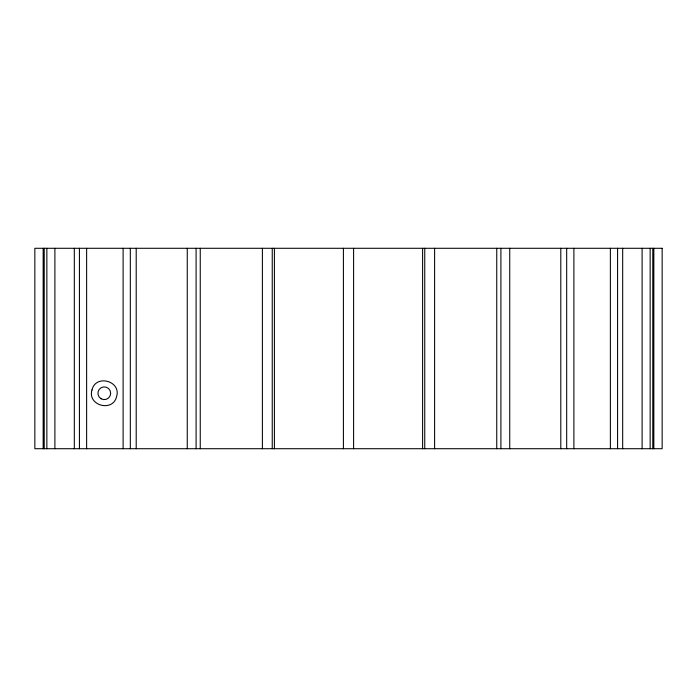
<?xml version="1.0" encoding="UTF-8"?>
<svg xmlns="http://www.w3.org/2000/svg" width="697" height="697" viewBox="0 0 697 697"><rect width="100%" height="100%" fill="white"/><g stroke="black" fill="none" stroke-linecap="round" stroke-linejoin="round"><path stroke-width="1.05" d="M653.83 248.289L653.83 448.711M652.784 248.289L652.784 448.711M650.144 248.289L650.144 448.711M642.103 248.289L642.103 448.711M622.682 248.289L622.682 448.711M617.577 248.289L617.577 448.711M610.372 248.289L610.372 448.711M573.892 248.289L573.892 448.711M566.678 248.289L566.678 448.711M560.797 248.289L560.797 448.711M509.742 248.289L509.742 448.711M500.908 248.289L500.908 448.711M496.752 248.289L496.752 448.711M434.606 248.289L434.606 448.711M424.752 248.289L424.752 448.711M422.6 248.289L422.6 448.711M353.597 248.289L353.597 448.711M343.403 248.289L343.403 448.711M274.4 248.289L274.4 448.711M272.248 248.289L272.248 448.711M262.394 248.289L262.394 448.711M200.248 248.289L200.248 448.711M196.092 248.289L196.092 448.711M187.258 248.289L187.258 448.711M136.203 248.289L136.203 448.711M130.322 248.289L130.322 448.711M123.108 248.289L123.108 448.711M86.628 248.289L86.628 448.711M79.423 248.289L79.423 448.711M74.318 248.289L74.318 448.711M54.897 248.289L54.897 448.711M46.856 248.289L46.856 448.711M44.216 248.289L44.216 448.711M43.17 248.289L43.17 448.711M91.978 389.954C87.142 405.61 112.966 412.537 116.608 396.549C121.452 380.893 95.62 373.975 91.978 389.954M662.15 248.289L34.85 248.289L34.85 448.711L662.15 448.711L662.15 248.289M101.109 398.771A6.378 6.378 0 0 0 110.666 393.256A6.378 6.378 0 0 0 101.109 387.732A6.378 6.378 0 0 0 101.109 398.771"/></g></svg>
